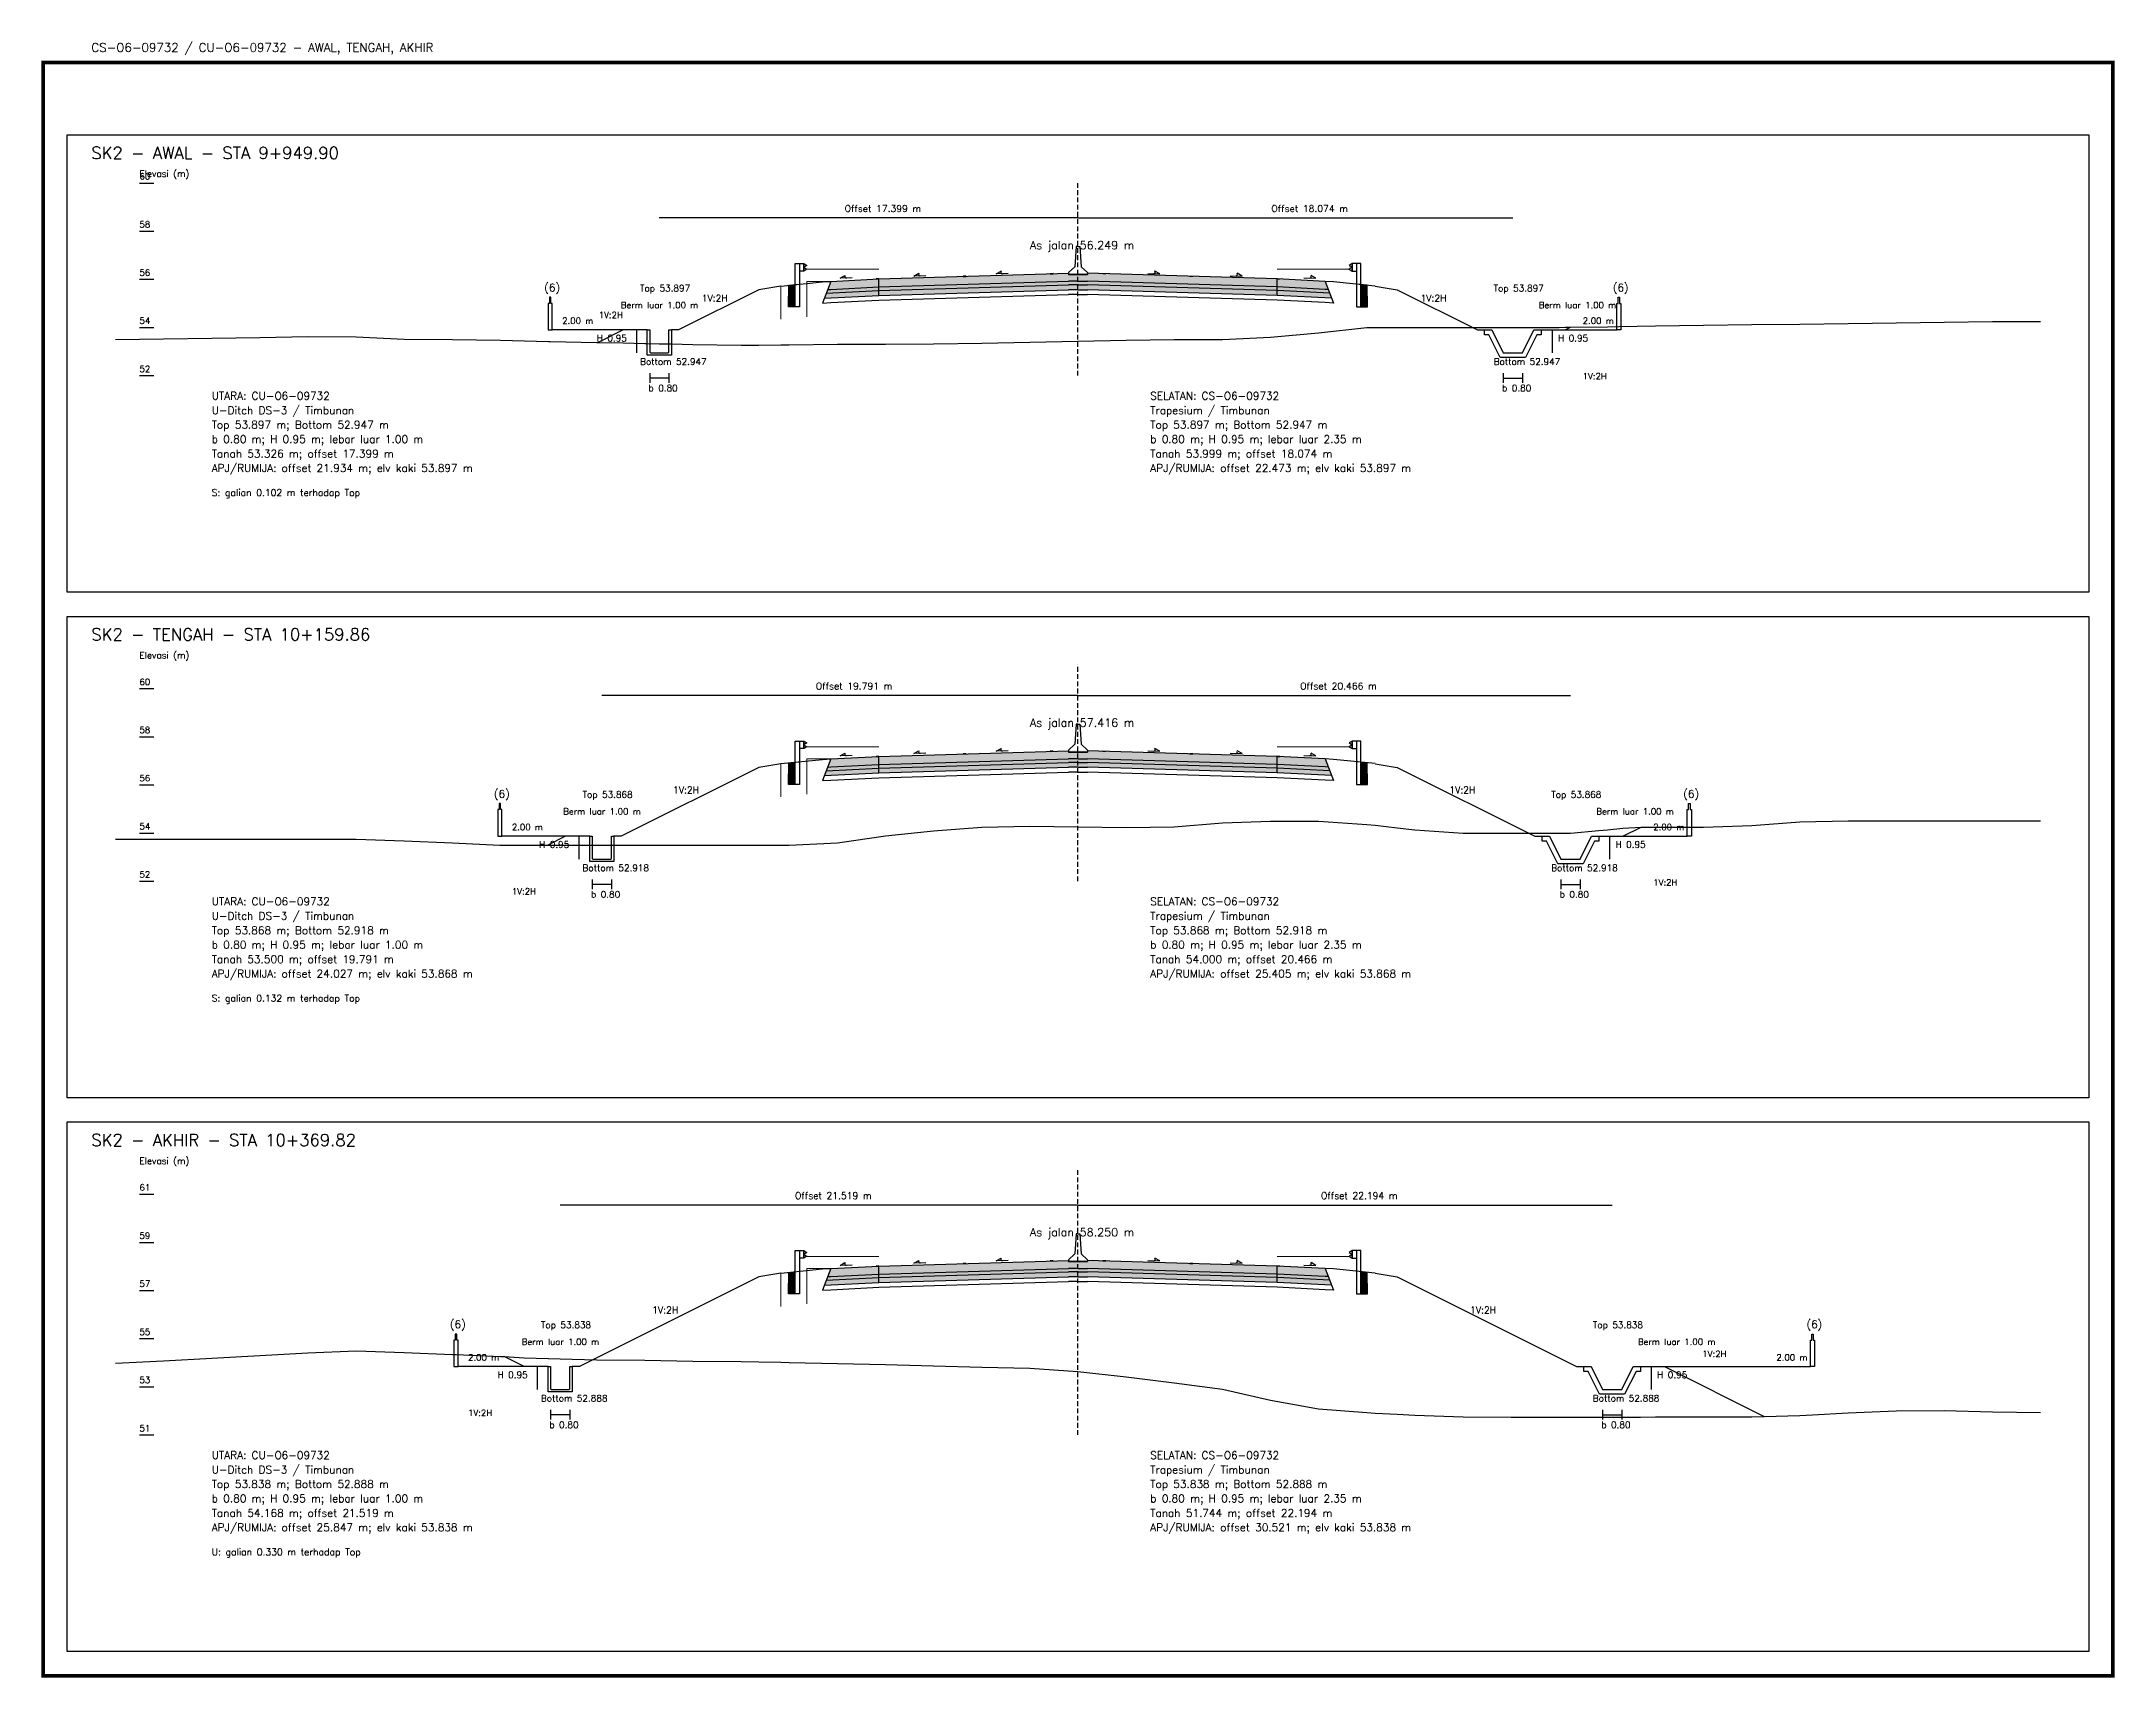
# Model space of a CAD drawing. Header units: metres. Extents: x -24715 to -24517, y 27498 to 30841.
# Drawn here: x -24618.7 to -24532.6, y 29500.3 to 29568.3 of the extents above; entities that cross this region are included whole.
import ezdxf

# ---------------------------------------------------------------- set-up
doc = ezdxf.new("R2010")
doc.units = ezdxf.units.M
doc.linetypes.add('PS_DASH', pattern=[0.3, 0.2, -0.1])
for name, color, linetype, lineweight in [('Dimensi', 230, 'Continuous', 20), ('GRS-ARSIR (HATCH)', 8, 'Continuous', 9), ('Guardrail', 20, 'Continuous', 30), ('HATCH - Beton ramping', 210, 'Continuous', 9), ('HATCH - LFA', 30, 'Continuous', 9), ('HATCH - Pavement', 50, 'Continuous', 9), ('Marka', 20, 'Continuous', 30), ('POT_ALL_GROUP', 2, 'Continuous', 70)]:
    doc.layers.add(name, color=color, linetype=linetype, lineweight=lineweight)
for name, color, linetype in [('POT_ALL_APJ', 2, 'Continuous'), ('POT_ALL_BORDER', 8, 'Continuous'), ('POT_ALL_CHANNEL2', 7, 'Continuous'), ('POT_ALL_DIM', 7, 'Continuous'), ('POT_ALL_GROUND', 1, 'Continuous'), ('POT_ALL_GUIDE', 8, 'Continuous'), ('POT_ALL_NOTE', 30, 'Continuous'), ('POT_ALL_ROAD', 4, 'Continuous')]:
    doc.layers.add(name, color=color, linetype=linetype)
doc.styles.get("Standard").update_dxf_attribs({"font": 'simplex.shx'})

# ---------------------------------------------------------------- blocks, each defined once
blk = doc.blocks.new('JALAN_ASLI_TIPIKAL_2OKT_METER')
at = {"layer": 'Guardrail', "lineweight": 9}
h = blk.add_hatch(dxfattribs=at)
h.set_pattern_fill('JIS_LC_20', color=256, scale=0.002)
h.set_pattern_definition([(45, (-29.65569, -21.99233), (-0.02828427, 0.02828427), []), (45, (-29.65489, -21.99233), (-0.02828427, 0.02828427), [])])
h.paths.add_polyline_path([(-12.025, -1.394), (-11.753, -1.394), (-11.753, -0.471), (-12.018, -0.498)])
h = blk.add_hatch(dxfattribs=at)
h.set_pattern_fill('JIS_LC_20', color=256, scale=0.002)
h.set_pattern_definition([(45, (-29.40569, -21.99233), (-0.02828427, 0.02828427), []), (45, (-29.40489, -21.99233), (-0.02828427, 0.02828427), [])])
h.paths.add_polyline_path([(12.018, -0.498), (11.753, -0.471), (11.753, -1.394), (12.025, -1.394)])
at = {"layer": 'HATCH - Beton ramping'}
h = blk.add_hatch(dxfattribs=at)
h.set_pattern_fill('AR-CONC', color=256, scale=0.0005)
h.set_pattern_definition([(50, (-28.949556, -21.99233), (0.09109233, -0.00796954), [0.009525, -0.104775]), (355, (-28.94956, -21.99233), (-0.0176217, 0.09552842), [0.00762, -0.0838203]), (100.45144, (-28.941965, -21.992995), (0.07347062, 0.08755888), [0.008095, -0.08904512]), (46.1842, (-28.94956, -21.96693), (0.13553952, -0.02102116), [0.0142875, -0.1571625]), (96.63556, (-28.93826, -21.96868), (0.11870207, 0.12371306), [0.0121425, -0.1335678]), (351.18415, (-28.94956, -21.96693), (0.11870207, 0.12371306), [0.01143, -0.12572987]), (21, (-28.936856, -21.97328), (0.0758072, -0.0511326), [0.009525, -0.104775]), (326, (-28.93686, -21.97328), (0.03090101, 0.09209398), [0.00762, -0.08382]), (71.45144, (-28.93054, -21.97754), (0.1067082, 0.04096138), [0.008095, -0.08904497]), (37.5, (-28.949556, -21.99233), (0.001544302, 0.04227752), [0, -0.082804, 0, -0.08509, 0, -0.0841375]), (7.5, (-28.949556, -21.99233), (0.03340983, 0.05009029), [0, -0.048514, 0, -0.080899, 0, -0.0320675]), (327.5, (-28.977877, -21.99233), (0.067795298, -0.002864372), [0, -0.03175, 0, -0.09906, 0, -0.131445]), (317.5, (-28.990577, -21.99233), (0.07406459, 0.01271325), [0, -0.041275, 0, -0.065786, 0, -0.093345])])
h.paths.add_polyline_path([(-8.27, -0.566), (-10.401, -0.666), (-10.461, -0.826), (-8.27, -0.716)])
h.paths.add_polyline_path([(-0.4, -0.48), (0, -0.48), (0, -0.33), (-0.4, -0.33), (-8.27, -0.566), (-8.27, -0.716)])
h = blk.add_hatch(dxfattribs=at)
h.set_pattern_fill('AR-CONC', color=256, scale=0.0005)
h.set_pattern_definition([(50, (-28.699556, -21.99233), (0.09109233, -0.00796954), [0.009525, -0.104775]), (355, (-28.69956, -21.99233), (-0.01762171, 0.09552842), [0.00762, -0.0838203]), (100.45144, (-28.691965, -21.992995), (0.07347062, 0.08755888), [0.008095, -0.08904512]), (46.1842, (-28.69956, -21.96693), (0.13553952, -0.02102116), [0.0142875, -0.1571625]), (96.63556, (-28.68826, -21.96868), (0.11870207, 0.12371306), [0.0121425, -0.1335678]), (351.18415, (-28.69956, -21.96693), (0.11870207, 0.12371306), [0.01143, -0.12572987]), (21, (-28.686856, -21.97328), (0.0758072, -0.0511326), [0.009525, -0.104775]), (326, (-28.68686, -21.97328), (0.03090101, 0.09209398), [0.00762, -0.08382]), (71.45144, (-28.68054, -21.97754), (0.10670821, 0.04096138), [0.008095, -0.08904497]), (37.5, (-28.699556, -21.99233), (0.001544302, 0.04227752), [0, -0.082804, 0, -0.08509, 0, -0.0841375]), (7.5, (-28.699556, -21.99233), (0.03340983, 0.050090287), [0, -0.048514, 0, -0.080899, 0, -0.0320675]), (327.5, (-28.727877, -21.99233), (0.067795298, -0.002864372), [0, -0.03175, 0, -0.09906, 0, -0.131445]), (317.5, (-28.740577, -21.99233), (0.07406459, 0.012713246), [0, -0.041275, 0, -0.065786, 0, -0.093345])])
h.paths.add_polyline_path([(8.27, -0.566), (10.401, -0.666), (10.461, -0.826), (8.27, -0.716)])
h.paths.add_polyline_path([(0.4, -0.48), (0, -0.48), (0, -0.33), (0.4, -0.33), (8.27, -0.566), (8.27, -0.716)])
at = {"layer": 'HATCH - LFA'}
h = blk.add_hatch(dxfattribs=at)
h.set_pattern_fill('GRAVEL', color=256, scale=0.0075)
h.set_pattern_definition([(228.012788, (-28.812396, -21.801831), (-1.524, -1.7145), [0.0256291, -2.5372863]), (184.96974, (-28.829541, -21.820881), (2.2859999991, 0.1905000109), [0.04398035, -4.3540537]), (132.510447, (-28.873356, -21.824691), (1.9050000008, -2.0954999993), [0.0310111, -3.0701042]), (267.27369, (-28.947651, -21.872316), (0.1905000004, 3.81), [0.0400503, -3.9649828]), (292.833654, (-28.949556, -21.912321), (-0.9525, 2.286), [0.0392725, -3.8879856]), (357.27369, (-28.934316, -21.948516), (-3.81, 0.1905000004), [0.0400503, -3.9649828]), (37.69424, (-28.894311, -21.950421), (-2.4764999999, -1.9050000001), [0.0529645, -5.24348365]), (72.255328, (-28.852401, -21.918036), (1.3335000004, 4.1909999999), [0.050004, -4.95039425]), (121.429566, (-28.837161, -21.870411), (-1.5240000002, 2.4764999999), [0.040186, -3.9784159]), (175.23636, (-28.858116, -21.836121), (2.0955, -0.1905), [0.0458785, -2.2480453]), (222.397438, (-28.903836, -21.832311), (-2.2859999999, -2.0955000001), [0.05933084, -5.8737579]), (138.814075, (-28.759056, -21.874221), (-1.3335, 1.143), [0.0202503, -2.0047924]), (171.469234, (-28.774296, -21.860886), (2.4765, -0.3809999996), [0.03852615, -3.8140979]), (225, (-28.8124, -21.85517), (0, -0.1905), [0.0269407, -0.242467]), (203.19859, (-28.82573, -21.832311), (0.9525, 0.381), [0.0145081, -1.4362967]), (291.80141, (-28.839066, -21.838026), (-0.1905, 0.5715), [0.0205174, -1.0053565]), (30.96376, (-28.831446, -21.857076), (0.5715, 0.381), [0.033324, -1.0774724]), (161.56505, (-28.80287, -21.83993), (0.381, -0.1905), [0.0240965, -0.5783174]), (16.38954, (-28.949556, -21.838026), (1.905, 0.5715), [0.0337566, -3.341912]), (70.346176, (-28.917171, -21.828501), (-0.762, -2.0955), [0.0283199, -2.8036662]), (293.19859, (-28.80287, -21.801831), (-0.381, 0.9525), [0.029016, -1.4217888]), (343.61046, (-28.791441, -21.828501), (-1.905, 0.5715), [0.0337566, -3.341912]), (339.443955, (-28.949556, -21.956136), (-0.9525, 0.381), [0.0325526, -1.5950801]), (294.77514, (-28.919076, -21.967566), (-0.952500001, 2.0954999995), [0.0272754, -2.7002695]), (66.80141, (-28.800966, -21.992331), (0.381, 0.9525), [0.029016, -1.4217888]), (17.354025, (-28.789536, -21.965661), (-2.4765, -0.762), [0.0319337, -3.1614282]), (69.443955, (-28.89431, -21.992331), (-0.381, -0.9525), [0.0162763, -1.6113564]), (101.30993, (-28.812396, -21.99233), (-0.1905, 0.762), [0.0097136, -0.9616496]), (165.96376, (-28.8143, -21.982806), (0.5715, -0.1905), [0.0392725, -0.7461791]), (186.009006, (-28.852401, -21.973281), (1.905, 0.1905), [0.036395, -3.6031024]), (303.69007, (-28.831446, -21.87422), (-0.1905, 0.381), [0.0274743, -0.6593832]), (353.157227, (-28.816206, -21.897081), (3.2385, -0.3809999998), [0.0479668, -4.7487007]), (60.945396, (-28.76858, -21.902796), (-0.762, -1.3335), [0.0196131, -1.9417044]), (90, (-28.75906, -21.88565), (-0.1905, 0.1905), [0.01143, -0.17907]), (120.256437, (-28.856211, -21.967566), (0.762, -1.3335), [0.026465, -2.6200456]), (48.012787, (-28.869546, -21.944706), (1.524, 1.7145), [0.0512582, -2.5116572]), (0, (-28.83526, -21.9066), (0.1905, 0.1905), [0.04953, -0.14097]), (325.304846, (-28.785726, -21.906606), (1.9050000007, -1.333499999), [0.0301207, -2.9819488]), (254.0546, (-28.76096, -21.92375), (-0.1905, -0.762), [0.0277372, -1.3591238]), (207.645975, (-28.768581, -21.950421), (-3.6195000001, -1.9049999997), [0.0451609, -4.4709348]), (175.426079, (-28.808586, -21.971376), (-2.4765, 0.1905), [0.0477772, -4.7299385])])
h.paths.add_polyline_path([(-8.27, -0.716), (-10.461, -0.826), (-10.54, -1.03), (-8.27, -0.916)])
h.paths.add_polyline_path([(-0.4, -0.68), (0, -0.68), (0, -0.48), (-0.4, -0.48), (-8.27, -0.716), (-8.27, -0.916)])
h = blk.add_hatch(dxfattribs=at)
h.set_pattern_fill('GRAVEL', color=256, scale=0.0075)
h.set_pattern_definition([(228.012788, (-28.562396, -21.801831), (-1.524, -1.7145), [0.0256291, -2.5372863]), (184.96974, (-28.579541, -21.820881), (2.2859999991, 0.1905000109), [0.04398035, -4.3540537]), (132.510447, (-28.623356, -21.824691), (1.9050000008, -2.0954999993), [0.0310111, -3.0701042]), (267.27369, (-28.697651, -21.872316), (0.1905000004, 3.81), [0.04005034, -3.9649828]), (292.833654, (-28.699556, -21.912321), (-0.9525, 2.286), [0.0392725, -3.8879856]), (357.27369, (-28.684316, -21.948516), (-3.81, 0.1905000004), [0.04005034, -3.9649828]), (37.69424, (-28.644311, -21.950421), (-2.4764999999, -1.9050000001), [0.0529645, -5.24348365]), (72.255328, (-28.602401, -21.918036), (1.3335000004, 4.1909999999), [0.050004, -4.95039425]), (121.429566, (-28.587161, -21.870411), (-1.5240000002, 2.4764999999), [0.040186, -3.9784159]), (175.23636, (-28.608116, -21.836121), (2.0955, -0.1905000003), [0.0458785, -2.2480453]), (222.397438, (-28.653836, -21.832311), (-2.2859999999, -2.0955000001), [0.05933084, -5.87375794]), (138.814075, (-28.509056, -21.874221), (-1.3335, 1.143), [0.02025034, -2.0047924]), (171.469234, (-28.524296, -21.860886), (2.4765, -0.3809999996), [0.03852615, -3.8140979]), (225, (-28.5624, -21.85517), (0, -0.1905), [0.0269407, -0.242467]), (203.19859, (-28.57573, -21.832311), (0.9525, 0.381), [0.0145081, -1.4362967]), (291.80141, (-28.589066, -21.838026), (-0.1905, 0.5715), [0.0205174, -1.0053565]), (30.96376, (-28.581446, -21.857076), (0.5715, 0.381), [0.033324, -1.0774724]), (161.56505, (-28.55287, -21.83993), (0.381, -0.1905), [0.0240965, -0.57831736]), (16.38954, (-28.699556, -21.838026), (1.905, 0.5715), [0.0337566, -3.341912]), (70.346176, (-28.667171, -21.828501), (-0.762, -2.0955), [0.0283199, -2.8036662]), (293.19859, (-28.55287, -21.801831), (-0.381, 0.9525), [0.029016, -1.4217888]), (343.61046, (-28.541441, -21.828501), (-1.905, 0.5714999999), [0.0337566, -3.341912]), (339.443955, (-28.699556, -21.956136), (-0.9525, 0.381), [0.03255264, -1.5950801]), (294.77514, (-28.669076, -21.967566), (-0.952500001, 2.0954999995), [0.0272754, -2.7002695]), (66.80141, (-28.550966, -21.992331), (0.381, 0.9525), [0.029016, -1.4217888]), (17.354025, (-28.539536, -21.965661), (-2.4765, -0.7620000002), [0.0319337, -3.1614282]), (69.443955, (-28.64431, -21.992331), (-0.381, -0.9525), [0.0162763, -1.6113564]), (101.30993, (-28.562396, -21.99233), (-0.1905, 0.762), [0.0097136, -0.9616496]), (165.96376, (-28.5643, -21.982806), (0.5715, -0.1905), [0.0392725, -0.7461791]), (186.009006, (-28.602401, -21.973281), (1.905, 0.1905), [0.036395, -3.6031024]), (303.69007, (-28.581446, -21.87422), (-0.1905, 0.381), [0.0274743, -0.6593832]), (353.157227, (-28.566206, -21.897081), (3.2385, -0.3809999998), [0.04796676, -4.7487007]), (60.945396, (-28.51858, -21.902796), (-0.762, -1.3335), [0.0196131, -1.9417044]), (90, (-28.50906, -21.88565), (-0.1905, 0.1905), [0.01143, -0.17907]), (120.256437, (-28.606211, -21.967566), (0.762, -1.3335), [0.026465, -2.62004556]), (48.012787, (-28.619546, -21.944706), (1.524, 1.7145), [0.0512582, -2.5116572]), (0, (-28.58526, -21.9066), (0.1905, 0.1905), [0.04953, -0.14097]), (325.304846, (-28.535726, -21.906606), (1.9050000007, -1.333499999), [0.0301207, -2.98194875]), (254.054604, (-28.51096, -21.92375), (-0.1905, -0.762), [0.0277372, -1.35912375]), (207.645975, (-28.518581, -21.950421), (-3.6195000001, -1.9049999997), [0.0451609, -4.4709348]), (175.426079, (-28.558586, -21.971376), (-2.4765, 0.1905), [0.0477772, -4.7299385])])
h.paths.add_polyline_path([(8.27, -0.716), (10.461, -0.826), (10.54, -1.03), (8.27, -0.916)])
h.paths.add_polyline_path([(0.4, -0.68), (0, -0.68), (0, -0.48), (0.4, -0.48), (8.27, -0.716), (8.27, -0.916)])
at = {"layer": 'HATCH - Pavement'}
h = blk.add_hatch(dxfattribs=at)
h.set_pattern_fill('AR-CONC', color=256, scale=0.001)
h.set_pattern_definition([(50, (-89.43046, -52.62889), (0.18218467, -0.01593909), [0.01905, -0.20955]), (355, (-89.43046, -52.6289), (-0.03524342, 0.19105685), [0.01524, -0.1676406]), (100.45144, (-89.41528, -52.63022), (0.14694125, 0.17511775), [0.01619, -0.17809024]), (46.1842, (-89.43046, -52.5781), (0.27107904, -0.04204233), [0.028575, -0.314325]), (96.63556, (-89.40787, -52.5816), (0.23740413, 0.2474261), [0.024285, -0.2671356]), (351.18415, (-89.43046, -52.5781), (0.2374041, 0.2474261), [0.02286, -0.2514597]), (21, (-89.40506, -52.59079), (0.1516144, -0.1022652), [0.01905, -0.20955]), (326, (-89.40506, -52.5908), (0.06180203, 0.18418797), [0.01524, -0.16764]), (71.45144, (-89.39243, -52.59931), (0.21341642, 0.08192277), [0.01619, -0.17808994]), (37.5, (-89.43046, -52.62889), (0.003088603, 0.08455504), [0, -0.165608, 0, -0.17018, 0, -0.168275]), (7.5, (-89.43046, -52.62889), (0.06681966, 0.100180575), [0, -0.097028, 0, -0.161798, 0, -0.064135]), (327.5, (-89.4871, -52.62889), (0.135590595, -0.005728744), [0, -0.0635, 0, -0.19812, 0, -0.26289]), (317.5, (-89.5125, -52.62889), (0.14812918, 0.02542649), [0, -0.08255, 0, -0.131572, 0, -0.18669])])
h.paths.add_polyline_path([(-8.27, -0.236), (-10.27, -0.336), (-10.401, -0.673), (-10.27, -0.666), (-8.27, -0.566)])
h.paths.add_polyline_path([(-0.4, -0.33), (0, -0.33), (0, 0), (-0.4, 0), (-8.27, -0.236), (-8.27, -0.566)])
h = blk.add_hatch(dxfattribs=at)
h.set_pattern_fill('AR-CONC', color=256, scale=0.001)
h.set_pattern_definition([(50, (-89.18046, -52.62889), (0.18218467, -0.01593909), [0.01905, -0.20955]), (355, (-89.18046, -52.6289), (-0.03524342, 0.19105685), [0.01524, -0.16764058]), (100.45144, (-89.16528, -52.63022), (0.14694125, 0.17511775), [0.01619, -0.17809024]), (46.1842, (-89.18046, -52.5781), (0.27107904, -0.04204233), [0.028575, -0.314325]), (96.63556, (-89.15787, -52.5816), (0.23740413, 0.2474261), [0.024285, -0.2671356]), (351.18415, (-89.18046, -52.5781), (0.2374041, 0.2474261), [0.02286, -0.2514597]), (21, (-89.15506, -52.59079), (0.1516144, -0.1022652), [0.01905, -0.20955]), (326, (-89.15506, -52.5908), (0.06180203, 0.18418797), [0.01524, -0.16764]), (71.45144, (-89.14243, -52.59931), (0.21341642, 0.08192277), [0.01619, -0.17808994]), (37.5, (-89.18046, -52.62889), (0.003088603, 0.08455504), [0, -0.165608, 0, -0.17018, 0, -0.168275]), (7.5, (-89.18046, -52.62889), (0.06681966, 0.100180575), [0, -0.097028, 0, -0.161798, 0, -0.064135]), (327.5, (-89.2371, -52.62889), (0.135590595, -0.005728744), [0, -0.0635, 0, -0.19812, 0, -0.26289]), (317.5, (-89.2625, -52.62889), (0.14812918, 0.02542649), [0, -0.08255, 0, -0.131572, 0, -0.18669])])
h.paths.add_polyline_path([(8.27, -0.236), (10.27, -0.336), (10.401, -0.673), (10.27, -0.666), (8.27, -0.566)])
h.paths.add_polyline_path([(0.4, -0.33), (0, -0.33), (0, 0), (0.4, 0), (8.27, -0.236), (8.27, -0.566)])
at = {"layer": 'Marka'}
h = blk.add_hatch(color=256, dxfattribs=at)
h.dxf.hatch_style = 1
h.paths.add_polyline_path([(-8.27, -0.23), (-8.39, -0.236), (-8.39, -0.242), (-8.27, -0.236)])
h.paths.add_polyline_path([(-4.65, -0.122), (-4.77, -0.125), (-4.77, -0.131), (-4.65, -0.128)])
h.paths.add_polyline_path([(-1.03, -0.019), (-1.03, -0.013), (-1.15, -0.017), (-1.15, -0.023)])
h = blk.add_hatch(color=256, dxfattribs=at)
h.dxf.hatch_style = 1
h.paths.add_polyline_path([(8.27, -0.23), (8.39, -0.236), (8.39, -0.242), (8.27, -0.236)])
h.paths.add_polyline_path([(4.65, -0.122), (4.77, -0.125), (4.77, -0.131), (4.65, -0.128)])
h.paths.add_polyline_path([(1.03, -0.019), (1.03, -0.013), (1.15, -0.017), (1.15, -0.023)])
for p, q in [((-8.27, -0.236), (-0.4, 0)), ((8.27, -0.236), (0.4, 0)), ((-12.353, -0.533), (-10.622, -0.354)), ((-10.27, -0.336), (-10.62, -1.234)), ((-10.62, -0.354), (-10.27, -0.336)), ((-10.461, -0.826), (-8.27, -0.716)), ((-10.401, -0.673), (-10.27, -0.666)), ((-10.27, -0.336), (-8.27, -0.236)), ((-10.27, -0.666), (-8.27, -0.566)), ((-8.27, -0.916), (-8.27, -0.236)), ((-8.27, -0.566), (-0.4, -0.33)), ((-8.27, -0.716), (-0.4, -0.48)), ((-8.27, -0.916), (-0.4, -0.68)), ((0, -0.05), (-0.4, -0.05)), ((0, -0.33), (-0.4, -0.33)), ((0, -0.48), (-0.4, -0.48)), ((0, -0.68), (-0.4, -0.68)), ((0, -0.05), (0.4, -0.05)), ((0, -0.33), (0.4, -0.33)), ((0, -0.48), (0.4, -0.48)), ((0, -0.68), (0.4, -0.68)), ((8.27, -0.566), (0.4, -0.33)), ((8.27, -0.716), (0.4, -0.48)), ((8.27, -0.916), (0.4, -0.68)), ((8.27, -0.916), (8.27, -0.236)), ((10.27, -0.336), (8.27, -0.236)), ((10.27, -0.666), (8.27, -0.566)), ((10.461, -0.826), (8.27, -0.716)), ((10.27, -0.336), (10.62, -1.234)), ((10.62, -0.354), (10.27, -0.336)), ((10.401, -0.673), (10.27, -0.666)), ((12.353, -0.533), (10.622, -0.354)), ((-10.62, -1.234), (-10.27, -1.216)), ((-10.54, -1.03), (-8.27, -0.916)), ((-10.27, -1.216), (-8.27, -1.116)), ((-8.27, -1.116), (-0.4, -0.88)), ((0, -0.88), (-0.4, -0.88)), ((0, -0.88), (0.4, -0.88)), ((8.27, -1.116), (0.4, -0.88)), ((10.54, -1.03), (8.27, -0.916)), ((10.27, -1.216), (8.27, -1.116)), ((10.62, -1.234), (10.27, -1.216))]:
    blk.add_line(p, q)
for points in [[(0, 1.11), (-0.075, 1.11), (-0.125, 0.27), (-0.4, 0.03), (-0.4, -0.05), (0, -0.05)], [(0, 1.11), (0.075, 1.11), (0.125, 0.27), (0.4, 0.03), (0.4, -0.05), (0, -0.05)], [(-6.818, -0.116), (-6.616, 0)], [(-3.401, -0.02), (-3.199, 0.096)], [(3.401, -0.02), (3.199, 0.096)], [(6.818, -0.116), (6.616, 0)], [(-9.887, -0.208), (-9.686, -0.092)], [(-9.387, -0.193), (-9.887, -0.208)], [(-6.318, -0.101), (-6.818, -0.116)], [(-2.901, -0.005), (-3.401, -0.02)], [(2.901, -0.005), (3.401, -0.02)], [(6.318, -0.101), (6.818, -0.116)], [(9.387, -0.193), (9.887, -0.208)], [(9.887, -0.208), (9.686, -0.092)]]:
    blk.add_lwpolyline(points)
for centre, start, end in [((-6.556, -0.037), 148.28164, 271.71836), ((-3.139, 0.059), 148.28164, 271.71836), ((3.139, 0.059), 268.28164, 31.71836), ((6.556, -0.037), 268.28164, 31.71836), ((-9.625, -0.129), 148.28164, 271.71836), ((9.625, -0.129), 268.28164, 31.71836)]:
    blk.add_arc(centre, 0.0711, start, end)
at = {"layer": 'Dimensi'}
for p, q in [((-8.27, 0.168), (-11.27, 0.168)), ((8.27, 0.168), (11.27, 0.168))]:
    blk.add_line(p, q, dxfattribs=at)
at = {"layer": 'GRS-ARSIR (HATCH)'}
for p, q in [((-12.353, -0.533), (-12.353, -1.909)), ((-11.27, -0.336), (-11.27, -1.803)), ((-10.27, -0.336), (-11.27, -0.336))]:
    blk.add_line(p, q, dxfattribs=at)
at = {"layer": 'Guardrail'}
for points in [[(-11.753, -1.394), (-11.753, 0.406), (-11.575, 0.406), (-11.575, -1.394), (-11.753, -1.394)], [(-11.575, 0.406), (-11.397, 0.406), (-11.397, 0.094), (-11.575, 0.094)], [(-11.397, 0.25), (-11.397, 0.406), (-11.262, 0.328), (-11.397, 0.25)], [(-11.397, 0.094), (-11.397, 0.25), (-11.262, 0.172), (-11.397, 0.094)], [(11.397, 0.25), (11.397, 0.406), (11.262, 0.328), (11.397, 0.25)], [(11.397, 0.094), (11.397, 0.25), (11.262, 0.172), (11.397, 0.094)], [(11.575, 0.406), (11.397, 0.406), (11.397, 0.094), (11.575, 0.094)], [(11.753, -1.394), (11.753, 0.406), (11.575, 0.406), (11.575, -1.394), (11.753, -1.394)], [(-11.575, -1.394), (-12.025, -1.394), (-12.018, -0.498), (-11.568, -0.453), (-11.575, -1.394)], [(11.575, -1.394), (12.025, -1.394), (12.018, -0.498), (11.568, -0.453), (11.575, -1.394)]]:
    blk.add_lwpolyline(points, dxfattribs=at)
at = {"layer": 'Marka'}
for points in [[(-8.39, -0.242), (-8.27, -0.236), (-8.27, -0.23), (-8.39, -0.236), (-8.39, -0.242)], [(8.39, -0.242), (8.27, -0.236), (8.27, -0.23), (8.39, -0.236), (8.39, -0.242)]]:
    blk.add_lwpolyline(points, dxfattribs=at)
for points in [[(-4.65, -0.122), (-4.77, -0.125), (-4.77, -0.131), (-4.65, -0.128)], [(-1.03, -0.013), (-1.15, -0.017), (-1.15, -0.023), (-1.03, -0.019)], [(1.03, -0.013), (1.15, -0.017), (1.15, -0.023), (1.03, -0.019)], [(4.65, -0.122), (4.77, -0.125), (4.77, -0.131), (4.65, -0.128)]]:
    blk.add_lwpolyline(points, close=True, dxfattribs=at)

msp = doc.modelspace()

# ---------------------------------------------------------------- linework, layer by layer
at = {"layer": 'POT_ALL_APJ', "linetype": 'Continuous'}
for points in [[(-24597.66861, 29557.38346), (-24597.66861, 29556.27905), (-24597.49861, 29556.27905), (-24597.49861, 29557.38346), (-24597.55361, 29557.38346), (-24597.55361, 29557.63346), (-24597.58361, 29557.63346), (-24597.61361, 29557.63346), (-24597.61361, 29557.38346), (-24597.66861, 29557.38346)], [(-24553.09121, 29557.38346), (-24553.09121, 29556.27905), (-24553.26121, 29556.27905), (-24553.26121, 29557.38346), (-24553.20621, 29557.38346), (-24553.20621, 29557.63346), (-24553.17621, 29557.63346), (-24553.14621, 29557.63346), (-24553.14621, 29557.38346), (-24553.09121, 29557.38346)], [(-24594.54857, 29556.27905), (-24597.49861, 29556.27905)], [(-24555.40021, 29556.27905), (-24553.26121, 29556.27905)], [(-24599.76095, 29536.35388), (-24599.76095, 29535.24947), (-24599.59095, 29535.24947), (-24599.59095, 29536.35388), (-24599.64595, 29536.35388), (-24599.64595, 29536.60388), (-24599.67595, 29536.60388), (-24599.70595, 29536.60388), (-24599.70595, 29536.35388), (-24599.76095, 29536.35388)], [(-24550.15902, 29536.35388), (-24550.15902, 29535.24947), (-24550.32902, 29535.24947), (-24550.32902, 29536.35388), (-24550.27402, 29536.35388), (-24550.27402, 29536.60388), (-24550.24402, 29536.60388), (-24550.21402, 29536.60388), (-24550.21402, 29536.35388), (-24550.15902, 29536.35388)], [(-24596.94024, 29535.24947), (-24599.59095, 29535.24947)], [(-24553.00855, 29535.24947), (-24550.32902, 29535.24947)], [(-24601.5816, 29514.32429), (-24601.5816, 29513.21988), (-24601.4116, 29513.21988), (-24601.4116, 29514.32429), (-24601.4666, 29514.32429), (-24601.4666, 29514.57429), (-24601.4966, 29514.57429), (-24601.5266, 29514.57429), (-24601.5266, 29514.32429), (-24601.5816, 29514.32429)], [(-24545.04296, 29514.32429), (-24545.04296, 29513.21988), (-24545.21296, 29513.21988), (-24545.21296, 29514.32429), (-24545.15796, 29514.32429), (-24545.15796, 29514.57429), (-24545.12796, 29514.57429), (-24545.09796, 29514.57429), (-24545.09796, 29514.32429), (-24545.04296, 29514.32429)], [(-24598.66811, 29513.21988), (-24601.4116, 29513.21988)], [(-24551.28067, 29513.21988), (-24545.21296, 29513.21988)]]:
    msp.add_lwpolyline(points, dxfattribs=at)
at = {"layer": 'POT_ALL_BORDER', "linetype": 'Continuous'}
for points in [[(-24617.64939, 29564.3816), (-24533.64939, 29564.3816), (-24533.64939, 29545.3816), (-24617.64939, 29545.3816), (-24617.64939, 29564.3816)], [(-24617.64939, 29544.3816), (-24533.64939, 29544.3816), (-24533.64939, 29524.3816), (-24617.64939, 29524.3816), (-24617.64939, 29544.3816)], [(-24617.64939, 29523.3816), (-24533.64939, 29523.3816), (-24533.64939, 29501.3816), (-24617.64939, 29501.3816), (-24617.64939, 29523.3816)]]:
    msp.add_lwpolyline(points, dxfattribs=at)
at = {"layer": 'POT_ALL_CHANNEL2', "linetype": 'Continuous'}
for points in [[(-24592.64857, 29556.27905), (-24592.54857, 29556.27905), (-24592.54857, 29555.22905), (-24593.54857, 29555.22905), (-24593.54857, 29556.27905), (-24593.44857, 29556.27905), (-24593.44857, 29555.35905), (-24593.41857, 29555.32905), (-24592.67857, 29555.32905), (-24592.64857, 29555.35905), (-24592.64857, 29556.27905)], [(-24558.75021, 29556.27905), (-24558.45021, 29556.27905), (-24557.97521, 29555.32905), (-24557.17521, 29555.32905), (-24556.70021, 29556.27905), (-24556.40021, 29556.27905), (-24556.40021, 29556.07905), (-24556.57661, 29556.07905), (-24557.05161, 29555.12905), (-24558.09882, 29555.12905), (-24558.57382, 29556.07905), (-24558.75021, 29556.07905), (-24558.75021, 29556.27905)], [(-24595.04024, 29535.24947), (-24594.94024, 29535.24947), (-24594.94024, 29534.19947), (-24595.94024, 29534.19947), (-24595.94024, 29535.24947), (-24595.84024, 29535.24947), (-24595.84024, 29534.32947), (-24595.81024, 29534.29947), (-24595.07024, 29534.29947), (-24595.04024, 29534.32947), (-24595.04024, 29535.24947)], [(-24556.35855, 29535.24947), (-24556.05855, 29535.24947), (-24555.58355, 29534.29947), (-24554.78355, 29534.29947), (-24554.30855, 29535.24947), (-24554.00855, 29535.24947), (-24554.00855, 29535.04947), (-24554.18494, 29535.04947), (-24554.65994, 29534.09947), (-24555.70716, 29534.09947), (-24556.18216, 29535.04947), (-24556.35855, 29535.04947), (-24556.35855, 29535.24947)], [(-24596.76811, 29513.21988), (-24596.66811, 29513.21988), (-24596.66811, 29512.16988), (-24597.66811, 29512.16988), (-24597.66811, 29513.21988), (-24597.56811, 29513.21988), (-24597.56811, 29512.29988), (-24597.53811, 29512.26988), (-24596.79811, 29512.26988), (-24596.76811, 29512.29988), (-24596.76811, 29513.21988)], [(-24554.63067, 29513.21988), (-24554.33067, 29513.21988), (-24553.85567, 29512.26988), (-24553.05567, 29512.26988), (-24552.58067, 29513.21988), (-24552.28067, 29513.21988), (-24552.28067, 29513.01988), (-24552.45707, 29513.01988), (-24552.93207, 29512.06988), (-24553.97928, 29512.06988), (-24554.45428, 29513.01988), (-24554.63067, 29513.01988), (-24554.63067, 29513.21988)]]:
    msp.add_lwpolyline(points, dxfattribs=at)
at = {"layer": 'POT_ALL_DIM', "linetype": 'Continuous'}
for points in [[(-24575.64939, 29560.931), (-24593.04857, 29560.931)], [(-24575.64939, 29560.931), (-24557.57521, 29560.931)], [(-24593.99857, 29556.27905), (-24593.99857, 29555.32905)], [(-24555.95021, 29556.27905), (-24555.95021, 29555.32905)], [(-24593.44857, 29554.47905), (-24593.44857, 29554.07905)], [(-24592.64857, 29554.27905), (-24593.44857, 29554.27905)], [(-24592.64857, 29554.47905), (-24592.64857, 29554.07905)], [(-24557.97521, 29554.47905), (-24557.97521, 29554.07905)], [(-24557.97521, 29554.27905), (-24557.17521, 29554.27905)], [(-24557.17521, 29554.47905), (-24557.17521, 29554.07905)], [(-24575.64939, 29541.09725), (-24595.44024, 29541.09725)], [(-24575.64939, 29541.09725), (-24555.18355, 29541.09725)], [(-24596.39024, 29535.24947), (-24596.39024, 29534.29947)], [(-24553.55855, 29535.24947), (-24553.55855, 29534.29947)], [(-24595.84024, 29533.44947), (-24595.84024, 29533.04947)], [(-24595.04024, 29533.24947), (-24595.84024, 29533.24947)], [(-24595.04024, 29533.44947), (-24595.04024, 29533.04947)], [(-24555.58355, 29533.44947), (-24555.58355, 29533.04947)], [(-24555.58355, 29533.24947), (-24554.78355, 29533.24947)], [(-24554.78355, 29533.44947), (-24554.78355, 29533.04947)], [(-24575.64939, 29519.9316), (-24597.16811, 29519.9316)], [(-24575.64939, 29519.9316), (-24553.45567, 29519.9316)], [(-24598.11811, 29513.21988), (-24598.11811, 29512.26988)], [(-24551.83067, 29513.21988), (-24551.83067, 29512.26988)], [(-24597.56811, 29511.41988), (-24597.56811, 29511.01988)], [(-24596.76811, 29511.21988), (-24597.56811, 29511.21988)], [(-24596.76811, 29511.41988), (-24596.76811, 29511.01988)], [(-24553.85567, 29511.41988), (-24553.85567, 29511.01988)], [(-24553.85567, 29511.21988), (-24553.05567, 29511.21988)], [(-24553.05567, 29511.41988), (-24553.05567, 29511.01988)]]:
    msp.add_lwpolyline(points, dxfattribs=at)
at = {"layer": 'POT_ALL_GROUND', "linetype": 'Continuous'}
for points in [[(-24615.64939, 29555.88686), (-24613.64939, 29555.90602), (-24611.64939, 29555.9428), (-24609.64939, 29555.97141), (-24607.64939, 29556.00578), (-24605.64939, 29555.99155), (-24603.64939, 29555.90209), (-24601.64939, 29555.87829), (-24599.64939, 29555.84825), (-24597.64939, 29555.80558), (-24597.58361, 29555.80418), (-24595.64939, 29555.76291), (-24595.58361, 29555.76151), (-24594.54857, 29555.73943), (-24593.64939, 29555.72025), (-24593.54857, 29555.7181), (-24593.04857, 29555.7075), (-24592.54857, 29555.69804), (-24591.64939, 29555.68104), (-24589.64939, 29555.64895), (-24588.91931, 29555.65229), (-24588.00267, 29555.66154), (-24587.64939, 29555.66386), (-24585.64939, 29555.69057), (-24583.64939, 29555.69341), (-24581.64939, 29555.70821), (-24579.64939, 29555.73102), (-24577.64939, 29555.76663), (-24575.64939, 29555.81319), (-24573.64939, 29555.86004), (-24571.64939, 29555.87527), (-24569.64939, 29555.87911), (-24567.64939, 29555.97529), (-24565.64939, 29556.15605), (-24563.64939, 29556.3816), (-24563.29612, 29556.3816), (-24562.37948, 29556.3816), (-24561.64939, 29556.3815), (-24559.64939, 29556.38045), (-24558.75021, 29556.38038), (-24557.64939, 29556.38089), (-24557.57521, 29556.38092), (-24556.40021, 29556.38138), (-24555.64939, 29556.38424), (-24555.40021, 29556.3878), (-24555.17621, 29556.39101), (-24553.64939, 29556.41286), (-24553.17621, 29556.42111), (-24551.64939, 29556.44741), (-24549.64939, 29556.47293), (-24547.64939, 29556.49876), (-24545.64939, 29556.52562), (-24543.64939, 29556.55247), (-24541.64939, 29556.57932), (-24539.64939, 29556.60618), (-24537.64939, 29556.6316), (-24535.64939, 29556.6316)], [(-24615.64939, 29535.13185), (-24613.64939, 29535.1331), (-24611.64939, 29535.13431), (-24609.64939, 29535.13445), (-24607.64939, 29535.13319), (-24605.64939, 29535.13194), (-24603.64939, 29535.06317), (-24601.64939, 29534.96997), (-24599.67595, 29534.8816), (-24599.64939, 29534.8816), (-24597.67595, 29534.8816), (-24597.64939, 29534.8816), (-24596.94024, 29534.8816), (-24595.94024, 29534.8816), (-24595.64939, 29534.8816), (-24595.44024, 29534.8816), (-24594.94024, 29534.8816), (-24593.64939, 29534.8816), (-24591.64939, 29534.8816), (-24589.64939, 29534.8816), (-24588.91931, 29534.8816), (-24588.00267, 29534.8816), (-24587.64939, 29534.8816), (-24585.64939, 29534.97914), (-24583.64939, 29535.2616), (-24581.64939, 29535.4765), (-24579.64939, 29535.6319), (-24577.64939, 29535.67115), (-24575.64939, 29535.63535), (-24573.64939, 29535.60979), (-24571.64939, 29535.64554), (-24569.64939, 29535.80153), (-24567.64939, 29535.8816), (-24565.64939, 29535.8816), (-24563.64939, 29535.73931), (-24563.29612, 29535.71169), (-24562.37948, 29535.60531), (-24561.64939, 29535.52051), (-24559.64939, 29535.38121), (-24557.64939, 29535.38088), (-24556.35855, 29535.38114), (-24555.64939, 29535.38141), (-24555.18355, 29535.3816), (-24554.00855, 29535.48901), (-24553.64939, 29535.52221), (-24553.00855, 29535.58145), (-24552.24402, 29535.63173), (-24551.64939, 29535.63246), (-24550.24402, 29535.62858), (-24549.64939, 29535.62276), (-24547.64939, 29535.69959), (-24545.64939, 29535.85055), (-24543.64939, 29535.88344), (-24541.64939, 29535.88476), (-24539.64939, 29535.88663), (-24537.64939, 29535.88854), (-24535.64939, 29535.89004)], [(-24615.64939, 29513.35815), (-24613.64939, 29513.46684), (-24611.64939, 29513.57024), (-24609.64939, 29513.67833), (-24607.64939, 29513.79327), (-24605.64939, 29513.86954), (-24603.64939, 29513.80789), (-24601.64939, 29513.72827), (-24601.4966, 29513.72159), (-24599.64939, 29513.64083), (-24599.4966, 29513.63415), (-24598.66811, 29513.5898), (-24597.66811, 29513.55197), (-24597.64939, 29513.55234), (-24597.16811, 29513.54985), (-24596.66811, 29513.52763), (-24595.64939, 29513.50131), (-24593.64939, 29513.48708), (-24591.64939, 29513.45125), (-24589.64939, 29513.42706), (-24588.91931, 29513.41731), (-24588.00267, 29513.40261), (-24587.64939, 29513.39694), (-24585.64939, 29513.35202), (-24583.64939, 29513.30186), (-24581.64939, 29513.25159), (-24579.64939, 29513.2037), (-24577.64939, 29513.15627), (-24575.64939, 29513.01275), (-24573.64939, 29512.78878), (-24571.64939, 29512.54704), (-24569.64939, 29512.27904), (-24567.64939, 29511.82063), (-24565.64939, 29511.46867), (-24563.64939, 29511.31026), (-24563.29612, 29511.29131), (-24562.37948, 29511.24212), (-24561.64939, 29511.20294), (-24559.64939, 29511.12934), (-24557.64939, 29511.12394), (-24555.64939, 29511.12555), (-24554.63067, 29511.12571), (-24553.64939, 29511.1254), (-24553.45567, 29511.12567), (-24552.28067, 29511.12731), (-24551.64939, 29511.12819), (-24551.28067, 29511.12871), (-24549.64939, 29511.1305), (-24547.64939, 29511.13727), (-24547.12796, 29511.14359), (-24545.64939, 29511.18999), (-24545.12796, 29511.22067), (-24543.64939, 29511.30442), (-24541.64939, 29511.38504), (-24539.64939, 29511.39726), (-24537.64939, 29511.34732), (-24535.64939, 29511.31392)]]:
    msp.add_lwpolyline(points, dxfattribs=at)
at = {"layer": 'POT_ALL_GROUP', "linetype": 'Continuous', "lineweight": 70, "const_width": 0.15}
msp.add_lwpolyline([(-24618.64939, 29567.3816), (-24532.64939, 29567.3816), (-24532.64939, 29500.3816), (-24618.64939, 29500.3816), (-24618.64939, 29567.3816)], dxfattribs=at)
at = {"layer": 'POT_ALL_GUIDE', "linetype": 'Continuous'}
for points in [[(-24614.64939, 29562.3816), (-24614.04939, 29562.3816)], [(-24614.64939, 29560.3816), (-24614.04939, 29560.3816)], [(-24614.64939, 29558.3816), (-24614.04939, 29558.3816)], [(-24614.64939, 29556.3816), (-24614.04939, 29556.3816)], [(-24614.64939, 29554.3816), (-24614.04939, 29554.3816)], [(-24614.64939, 29541.3816), (-24614.04939, 29541.3816)], [(-24614.64939, 29539.3816), (-24614.04939, 29539.3816)], [(-24614.64939, 29537.3816), (-24614.04939, 29537.3816)], [(-24614.64939, 29535.3816), (-24614.04939, 29535.3816)], [(-24614.64939, 29533.3816), (-24614.04939, 29533.3816)], [(-24614.64939, 29520.3816), (-24614.04939, 29520.3816)], [(-24614.64939, 29518.3816), (-24614.04939, 29518.3816)], [(-24614.64939, 29516.3816), (-24614.04939, 29516.3816)], [(-24614.64939, 29514.3816), (-24614.04939, 29514.3816)], [(-24614.64939, 29512.3816), (-24614.04939, 29512.3816)], [(-24614.64939, 29510.3816), (-24614.04939, 29510.3816)]]:
    msp.add_lwpolyline(points, dxfattribs=at)
at = {"layer": 'POT_ALL_GUIDE', "linetype": 'PS_DASH'}
for points in [[(-24575.64939, 29554.3816), (-24575.64939, 29562.3816)], [(-24575.64939, 29533.3816), (-24575.64939, 29542.3816)], [(-24575.64939, 29510.3816), (-24575.64939, 29521.3816)]]:
    msp.add_lwpolyline(points, dxfattribs=at)
at = {"layer": 'POT_ALL_ROAD', "linetype": 'Continuous'}
for points in [[(-24588.00267, 29558.0976), (-24588.91931, 29557.94368), (-24592.24857, 29556.27905), (-24592.54857, 29556.27905)], [(-24563.29612, 29558.0976), (-24562.37948, 29557.94368), (-24559.05021, 29556.27905), (-24558.75021, 29556.27905)], [(-24555.40021, 29556.27905), (-24555.17621, 29556.39101)], [(-24594.54857, 29556.27905), (-24595.58361, 29555.76151)], [(-24593.54857, 29556.27905), (-24594.54857, 29556.27905)], [(-24556.40021, 29556.27905), (-24555.40021, 29556.27905)], [(-24588.00267, 29538.26385), (-24588.91931, 29538.10993), (-24594.64024, 29535.24947), (-24594.94024, 29535.24947)], [(-24563.29612, 29538.26385), (-24562.37948, 29538.10993), (-24556.65855, 29535.24947), (-24556.35855, 29535.24947)], [(-24596.94024, 29535.24947), (-24597.67595, 29534.8816)], [(-24595.94024, 29535.24947), (-24596.94024, 29535.24947)], [(-24554.00855, 29535.24947), (-24553.00855, 29535.24947)], [(-24553.00855, 29535.24947), (-24552.24402, 29535.63173)], [(-24588.00267, 29517.09821), (-24588.91931, 29516.94428), (-24596.36811, 29513.21988), (-24596.66811, 29513.21988)], [(-24563.29612, 29517.09821), (-24562.37948, 29516.94428), (-24554.93067, 29513.21988), (-24554.63067, 29513.21988)], [(-24598.66811, 29513.21988), (-24599.4966, 29513.63415)], [(-24597.66811, 29513.21988), (-24598.66811, 29513.21988)], [(-24552.28067, 29513.21988), (-24551.28067, 29513.21988)], [(-24551.28067, 29513.21988), (-24547.12796, 29511.14359)]]:
    msp.add_lwpolyline(points, dxfattribs=at)

# ---------------------------------------------------------------- block references
at = {"layer": 'POT_ALL_ROAD'}
for p in [(-24575.64939, 29558.631), (-24575.64939, 29538.79725), (-24575.64939, 29517.6316)]:
    msp.add_blockref('JALAN_ASLI_TIPIKAL_2OKT_METER', p, dxfattribs=at)

# ---------------------------------------------------------------- texts
at = {"layer": 'POT_ALL_APJ'}
for s, height, p in [('(6)', 0.32, (-24597.83361, 29557.87905)), ('(6)', 0.32, (-24553.42621, 29557.87905)), ('2.00 m', 0.26, (-24597.08361, 29556.52905)), ('2.00 m', 0.26, (-24554.67621, 29556.52905)), ('(6)', 0.32, (-24599.92595, 29536.84947)), ('(6)', 0.32, (-24550.49402, 29536.84947)), ('2.00 m', 0.26, (-24599.17595, 29535.49947)), ('2.00 m', 0.26, (-24551.74402, 29535.49947)), ('(6)', 0.32, (-24601.7466, 29514.81988)), ('(6)', 0.32, (-24545.37796, 29514.81988)), ('2.00 m', 0.26, (-24600.9966, 29513.46988)), ('2.00 m', 0.26, (-24546.62796, 29513.46988))]:
    msp.add_text(s, height=height, dxfattribs=at).set_placement(p)
at = {"layer": 'POT_ALL_CHANNEL2'}
for s, height, p in [('Top 53.897', 0.27, (-24593.84857, 29557.87905)), ('Top 53.897', 0.27, (-24558.37521, 29557.87905)), ('Bottom 52.947', 0.27, (-24593.84857, 29554.82905)), ('Bottom 52.947', 0.27, (-24558.37521, 29554.82905)), ('UTARA: CU-O6-09732', 0.32, (-24611.64939, 29553.3816)), ('SELATAN: CS-O6-09732', 0.32, (-24572.64939, 29553.3816)), ('Top 53.868', 0.27, (-24596.24024, 29536.84947)), ('Top 53.868', 0.27, (-24555.98355, 29536.84947)), ('Bottom 52.918', 0.27, (-24596.24024, 29533.79947)), ('Bottom 52.918', 0.27, (-24555.98355, 29533.79947)), ('UTARA: CU-O6-09732', 0.32, (-24611.64939, 29532.3816)), ('SELATAN: CS-O6-09732', 0.32, (-24572.64939, 29532.3816)), ('Top 53.838', 0.27, (-24597.96811, 29514.81988)), ('Top 53.838', 0.27, (-24554.25567, 29514.81988)), ('Bottom 52.888', 0.27, (-24597.96811, 29511.76988)), ('Bottom 52.888', 0.27, (-24554.25567, 29511.76988)), ('UTARA: CU-O6-09732', 0.32, (-24611.64939, 29509.3816)), ('SELATAN: CS-O6-09732', 0.32, (-24572.64939, 29509.3816))]:
    msp.add_text(s, height=height, dxfattribs=at).set_placement(p)
at = {"layer": 'POT_ALL_DIM'}
for s, height, p in [('SK2 - AWAL - STA 9+949.90', 0.5, (-24616.64939, 29563.3816)), ('60', 0.26, (-24614.64939, 29562.5316)), ('Elevasi (m)', 0.27, (-24614.64939, 29562.6316)), ('58', 0.26, (-24614.64939, 29560.5316)), ('Offset 17.399 m', 0.28, (-24585.34898, 29561.181)), ('Offset 18.074 m', 0.28, (-24567.6123, 29561.181)), ('As jalan 56.249 m', 0.34, (-24577.64939, 29559.631)), ('56', 0.26, (-24614.64939, 29558.5316)), ('Berm luar 1.00 m', 0.26, (-24594.64857, 29557.17905)), ('1V:2H', 0.28, (-24591.28394, 29557.46137)), ('1V:2H', 0.28, (-24561.41485, 29557.46137)), ('Berm luar 1.00 m', 0.26, (-24556.50021, 29557.17905)), ('54', 0.26, (-24614.64939, 29556.5316)), ('1V:2H', 0.26, (-24595.56609, 29556.77028)), ('H 0.95', 0.27, (-24595.64857, 29555.80405)), ('H 0.95', 0.27, (-24555.70021, 29555.80405)), ('52', 0.26, (-24614.64939, 29554.5316)), ('b 0.80', 0.27, (-24593.49857, 29553.72905)), ('b 0.80', 0.27, (-24558.02521, 29553.72905)), ('1V:2H', 0.26, (-24554.67621, 29554.22905)), ('U-Ditch DS-3 / Timbunan', 0.32, (-24611.64939, 29552.7816)), ('Trapesium / Timbunan', 0.32, (-24572.64939, 29552.7816)), ('Top 53.897 m; Bottom 52.947 m', 0.32, (-24611.64939, 29552.1816)), ('Top 53.897 m; Bottom 52.947 m', 0.32, (-24572.64939, 29552.1816)), ('Tanah 53.326 m; offset 17.399 m', 0.32, (-24611.64939, 29550.9816)), ('b 0.80 m; H 0.95 m; lebar luar 1.00 m', 0.32, (-24611.64939, 29551.5816)), ('Tanah 53.999 m; offset 18.074 m', 0.32, (-24572.64939, 29550.9816)), ('b 0.80 m; H 0.95 m; lebar luar 2.35 m', 0.32, (-24572.64939, 29551.5816)), ('APJ/RUMIJA: offset 21.934 m; elv kaki 53.897 m', 0.32, (-24611.64939, 29550.3816)), ('APJ/RUMIJA: offset 22.473 m; elv kaki 53.897 m', 0.32, (-24572.64939, 29550.3816)), ('SK2 - TENGAH - STA 10+159.86', 0.5, (-24616.64939, 29543.3816)), ('Elevasi (m)', 0.27, (-24614.64939, 29542.6316)), ('60', 0.26, (-24614.64939, 29541.5316)), ('Offset 19.791 m', 0.28, (-24586.54481, 29541.34725)), ('Offset 20.466 m', 0.28, (-24566.41647, 29541.34725)), ('As jalan 57.416 m', 0.34, (-24577.64939, 29539.79725)), ('58', 0.26, (-24614.64939, 29539.5316)), ('56', 0.26, (-24614.64939, 29537.5316)), ('1V:2H', 0.28, (-24592.47977, 29537.0297)), ('1V:2H', 0.28, (-24560.21901, 29537.0297)), ('54', 0.26, (-24614.64939, 29535.5316)), ('Berm luar 1.00 m', 0.26, (-24597.04024, 29536.14947)), ('Berm luar 1.00 m', 0.26, (-24554.10855, 29536.14947)), ('H 0.95', 0.27, (-24598.04024, 29534.77447)), ('H 0.95', 0.27, (-24553.30855, 29534.77447)), ('52', 0.26, (-24614.64939, 29533.5316)), ('1V:2H', 0.26, (-24599.17595, 29532.8316)), ('1V:2H', 0.26, (-24551.74402, 29533.19947)), ('b 0.80', 0.27, (-24595.89024, 29532.69947)), ('b 0.80', 0.27, (-24555.63355, 29532.69947)), ('Top 53.868 m; Bottom 52.918 m', 0.32, (-24611.64939, 29531.1816)), ('U-Ditch DS-3 / Timbunan', 0.32, (-24611.64939, 29531.7816)), ('Trapesium / Timbunan', 0.32, (-24572.64939, 29531.7816)), ('Top 53.868 m; Bottom 52.918 m', 0.32, (-24572.64939, 29531.1816)), ('b 0.80 m; H 0.95 m; lebar luar 1.00 m', 0.32, (-24611.64939, 29530.5816)), ('b 0.80 m; H 0.95 m; lebar luar 2.35 m', 0.32, (-24572.64939, 29530.5816)), ('Tanah 53.500 m; offset 19.791 m', 0.32, (-24611.64939, 29529.9816)), ('APJ/RUMIJA: offset 24.027 m; elv kaki 53.868 m', 0.32, (-24611.64939, 29529.3816)), ('Tanah 54.000 m; offset 20.466 m', 0.32, (-24572.64939, 29529.9816)), ('APJ/RUMIJA: offset 25.405 m; elv kaki 53.868 m', 0.32, (-24572.64939, 29529.3816)), ('SK2 - AKHIR - STA 10+369.82', 0.5, (-24616.64939, 29522.3816)), ('Elevasi (m)', 0.27, (-24614.64939, 29521.6316)), ('61', 0.26, (-24614.64939, 29520.5316)), ('Offset 21.519 m', 0.28, (-24587.40875, 29520.1816)), ('Offset 22.194 m', 0.28, (-24565.55253, 29520.1816)), ('59', 0.26, (-24614.64939, 29518.5316)), ('As jalan 58.250 m', 0.34, (-24577.64939, 29518.6316)), ('57', 0.26, (-24614.64939, 29516.5316)), ('1V:2H', 0.28, (-24593.34371, 29515.43208)), ('1V:2H', 0.28, (-24559.35508, 29515.43208)), ('55', 0.26, (-24614.64939, 29514.5316)), ('Berm luar 1.00 m', 0.26, (-24598.76811, 29514.11988)), ('Berm luar 1.00 m', 0.26, (-24552.38067, 29514.11988)), ('1V:2H', 0.26, (-24549.70432, 29513.61988)), ('53', 0.26, (-24614.64939, 29512.5316)), ('H 0.95', 0.27, (-24599.76811, 29512.74488)), ('H 0.95', 0.27, (-24551.58067, 29512.74488)), ('51', 0.26, (-24614.64939, 29510.5316)), ('1V:2H', 0.26, (-24600.9966, 29511.16988)), ('b 0.80', 0.27, (-24597.61811, 29510.66988)), ('b 0.80', 0.27, (-24553.90567, 29510.66988)), ('U-Ditch DS-3 / Timbunan', 0.32, (-24611.64939, 29508.7816)), ('Trapesium / Timbunan', 0.32, (-24572.64939, 29508.7816)), ('Top 53.838 m; Bottom 52.888 m', 0.32, (-24611.64939, 29508.1816)), ('Top 53.838 m; Bottom 52.888 m', 0.32, (-24572.64939, 29508.1816)), ('Tanah 54.168 m; offset 21.519 m', 0.32, (-24611.64939, 29506.9816)), ('b 0.80 m; H 0.95 m; lebar luar 1.00 m', 0.32, (-24611.64939, 29507.5816)), ('Tanah 51.744 m; offset 22.194 m', 0.32, (-24572.64939, 29506.9816)), ('b 0.80 m; H 0.95 m; lebar luar 2.35 m', 0.32, (-24572.64939, 29507.5816)), ('APJ/RUMIJA: offset 25.847 m; elv kaki 53.838 m', 0.32, (-24611.64939, 29506.3816)), ('APJ/RUMIJA: offset 30.521 m; elv kaki 53.838 m', 0.32, (-24572.64939, 29506.3816))]:
    msp.add_text(s, height=height, dxfattribs=at).set_placement(p)
at = {"layer": 'POT_ALL_GROUP', "lineweight": 0}
msp.add_text('CS-O6-09732 / CU-O6-09732 - AWAL, TENGAH, AKHIR', height=0.36, dxfattribs=at).set_placement((-24616.64939, 29567.8316))
at = {"layer": 'POT_ALL_NOTE'}
for s, p in [('S: galian 0.102 m terhadap Top', (-24611.64939, 29549.3816)), ('S: galian 0.132 m terhadap Top', (-24611.64939, 29528.3816)), ('U: galian 0.330 m terhadap Top', (-24611.64939, 29505.3816))]:
    msp.add_text(s, height=0.28, dxfattribs=at).set_placement(p)

doc.saveas('drawing.dxf')
